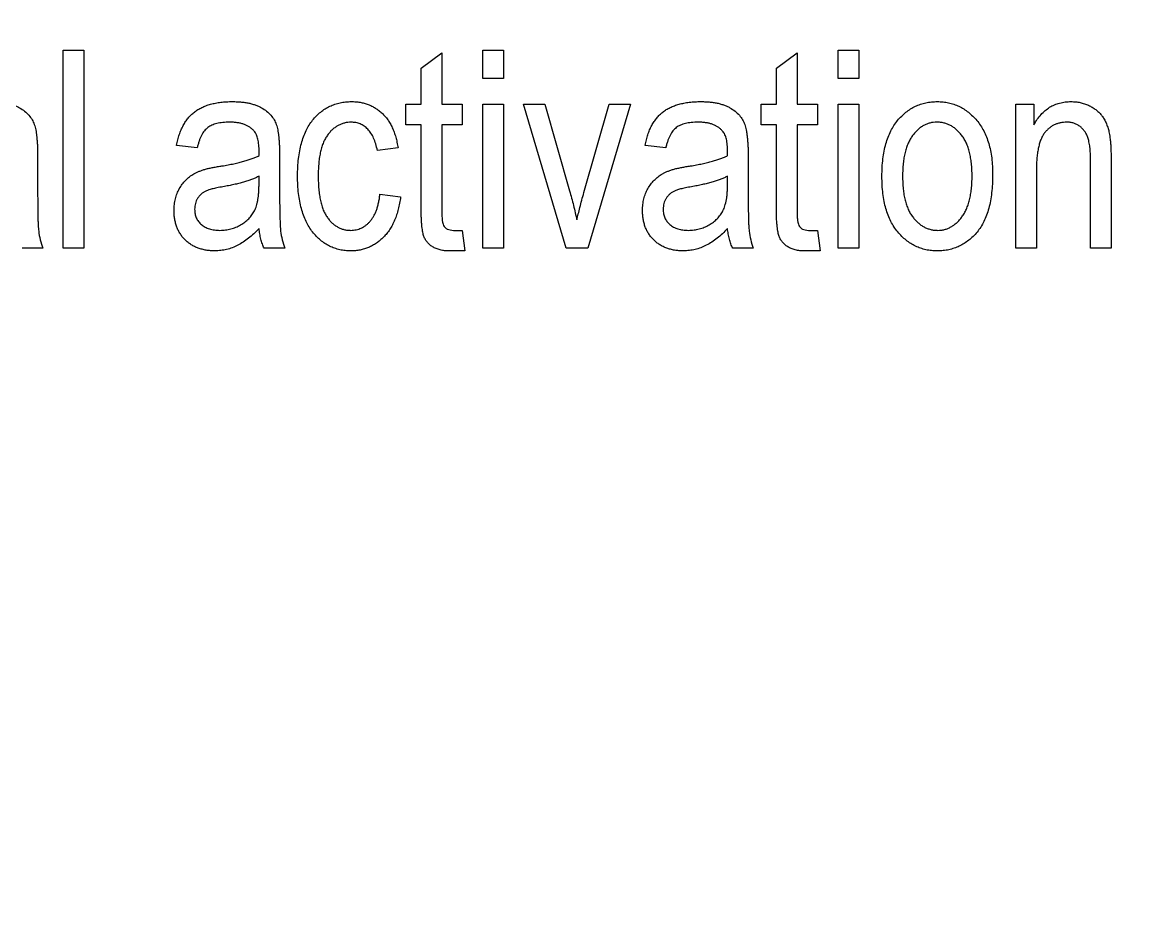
# Model space of a CAD drawing. Header units: millimetres. Extents: x -34 to 34, y -34 to 34.
# Drawn here: x 16.08 to 26.14, y -17.59 to -9.38 of the extents above; entities that cross this region are included whole.
import ezdxf

# ---------------------------------------------------------------- set-up
doc = ezdxf.new("R2010")
doc.units = ezdxf.units.MM

msp = doc.modelspace()

# ---------------------------------------------------------------- linework, layer by layer
at = {"color": 7, "linetype": 'Continuous', "lineweight": 25}
for p, q in [((16.457, -11.431), (16.457, -9.633)), ((16.457, -9.633), (16.644, -9.633)), ((16.644, -9.633), (16.644, -11.431)), ((20.263, -9.89), (20.263, -9.633)), ((20.263, -9.633), (20.45, -9.633)), ((20.45, -9.633), (20.45, -9.89)), ((23.485, -9.89), (23.485, -9.633)), ((23.485, -9.633), (23.672, -9.633)), ((23.672, -9.633), (23.672, -9.89)), ((19.703, -9.797), (19.889, -9.657)), ((19.889, -9.657), (19.889, -10.123)), ((22.925, -9.797), (23.112, -9.657)), ((23.112, -9.657), (23.112, -10.123)), ((19.703, -10.123), (19.703, -9.797)), ((22.925, -10.123), (22.925, -9.797)), ((20.45, -9.89), (20.263, -9.89)), ((23.672, -9.89), (23.485, -9.89)), ((19.563, -10.31), (19.563, -10.123)), ((19.563, -10.123), (19.703, -10.123)), ((19.889, -10.123), (20.076, -10.123)), ((20.076, -10.123), (20.076, -10.31)), ((20.263, -11.431), (20.263, -10.123)), ((20.263, -10.123), (20.45, -10.123)), ((20.45, -10.123), (20.45, -11.431)), ((20.63, -10.123), (20.823, -10.123)), ((21.018, -11.431), (20.63, -10.123)), ((20.823, -10.123), (21.048, -10.91)), ((21.179, -10.925), (21.407, -10.123)), ((21.6, -10.123), (21.213, -11.431)), ((21.407, -10.123), (21.6, -10.123)), ((22.785, -10.123), (22.925, -10.123)), ((22.785, -10.31), (22.785, -10.123)), ((23.112, -10.123), (23.298, -10.123)), ((23.298, -10.123), (23.298, -10.31)), ((23.485, -11.431), (23.485, -10.123)), ((23.485, -10.123), (23.672, -10.123)), ((23.672, -10.123), (23.672, -11.431)), ((25.096, -11.431), (25.096, -10.123)), ((25.096, -10.123), (25.26, -10.123)), ((25.26, -10.123), (25.26, -10.31)), ((19.703, -10.31), (19.563, -10.31)), ((19.703, -11.057), (19.703, -10.31)), ((20.076, -10.31), (19.889, -10.31)), ((19.889, -10.31), (19.889, -11.084)), ((22.925, -10.31), (22.785, -10.31)), ((22.925, -11.057), (22.925, -10.31)), ((23.298, -10.31), (23.112, -10.31)), ((23.112, -10.31), (23.112, -11.084)), ((17.671, -10.52), (17.485, -10.497)), ((18.232, -10.59), (18.232, -10.537)), ((19.493, -10.52), (19.306, -10.544)), ((21.921, -10.52), (21.734, -10.497)), ((22.481, -10.59), (22.481, -10.537)), ((16.224, -10.592), (16.224, -10.886)), ((18.419, -10.592), (18.419, -10.886)), ((22.668, -10.592), (22.668, -10.886)), ((25.773, -11.431), (25.773, -10.636)), ((25.96, -10.631), (25.96, -11.431)), ((25.283, -10.717), (25.283, -11.431)), ((18.232, -10.855), (18.232, -10.777)), ((22.481, -10.855), (22.481, -10.777)), ((19.329, -10.941), (19.516, -10.964)), ((19.995, -11.268), (20.076, -11.268)), ((20.076, -11.268), (20.1, -11.454)), ((23.217, -11.268), (23.298, -11.268)), ((23.298, -11.268), (23.322, -11.454)), ((16.27, -11.431), (16.084, -11.431)), ((16.644, -11.431), (16.457, -11.431)), ((18.465, -11.431), (18.278, -11.431)), ((20.1, -11.454), (19.961, -11.454)), ((20.45, -11.431), (20.263, -11.431)), ((21.213, -11.431), (21.018, -11.431)), ((22.715, -11.431), (22.528, -11.431)), ((23.322, -11.454), (23.183, -11.454)), ((23.672, -11.431), (23.485, -11.431)), ((25.283, -11.431), (25.096, -11.431)), ((25.96, -11.431), (25.773, -11.431))]:
    msp.add_line(p, q, dxfattribs=at)
at = {"color": 7, "linetype": 'Continuous'}
msp.add_circle((0, 0), 34, dxfattribs=at)
at = {"color": 7, "linetype": 'Continuous', "lineweight": 25}
for points, knots in [([(15.797, -10.1), (15.811, -10.1), (15.838, -10.101), (15.879, -10.104), (15.917, -10.108), (15.952, -10.115), (15.985, -10.125), (16.017, -10.135), (16.045, -10.148), (16.079, -10.167), (16.116, -10.195), (16.154, -10.232), (16.181, -10.274), (16.196, -10.312), (16.204, -10.345), (16.21, -10.372), (16.214, -10.402), (16.217, -10.435), (16.22, -10.471), (16.223, -10.508), (16.224, -10.549), (16.224, -10.577), (16.224, -10.592)], [0, 0, 0, 0, 0.055824, 0.1084294, 0.1584204, 0.2055658, 0.2505784, 0.2934156, 0.3341931, 0.3732989, 0.4469443, 0.5150761, 0.5788423, 0.6419937, 0.6749634, 0.7114447, 0.7509729, 0.7941645, 0.8405878, 0.8902753, 0.9432384, 1, 1, 1, 1]), ([(17.485, -10.497), (17.488, -10.48), (17.495, -10.448), (17.508, -10.401), (17.525, -10.358), (17.544, -10.318), (17.565, -10.282), (17.589, -10.249), (17.616, -10.22), (17.645, -10.194), (17.677, -10.172), (17.712, -10.153), (17.751, -10.137), (17.793, -10.123), (17.838, -10.113), (17.886, -10.105), (17.938, -10.101), (17.973, -10.1), (17.991, -10.1)], [0, 0, 0, 0, 0.071672, 0.139658, 0.204097, 0.265719, 0.323825, 0.380059, 0.434943, 0.488801, 0.543017, 0.599418, 0.657508, 0.718663, 0.78303, 0.85123, 0.923435, 1, 1, 1, 1]), ([(17.991, -10.1), (18.006, -10.1), (18.033, -10.101), (18.074, -10.104), (18.111, -10.108), (18.147, -10.115), (18.18, -10.125), (18.211, -10.135), (18.24, -10.148), (18.274, -10.167), (18.311, -10.195), (18.348, -10.232), (18.376, -10.274), (18.391, -10.312), (18.399, -10.345), (18.404, -10.372), (18.409, -10.402), (18.412, -10.435), (18.415, -10.471), (18.417, -10.508), (18.418, -10.549), (18.418, -10.577), (18.419, -10.592)], [0, 0, 0, 0, 0.055824, 0.108429, 0.15842, 0.205566, 0.250578, 0.293416, 0.334193, 0.373299, 0.446944, 0.515076, 0.578842, 0.641994, 0.674963, 0.711445, 0.750973, 0.794165, 0.840588, 0.890275, 0.943238, 1, 1, 1, 1]), ([(18.582, -10.776), (18.582, -10.749), (18.583, -10.696), (18.589, -10.619), (18.6, -10.548), (18.615, -10.481), (18.634, -10.42), (18.657, -10.364), (18.685, -10.314), (18.717, -10.269), (18.753, -10.229), (18.79, -10.195), (18.831, -10.165), (18.874, -10.142), (18.919, -10.123), (18.967, -10.11), (19.017, -10.101), (19.052, -10.101), (19.069, -10.1)], [0, 0, 0, 0, 0.0875147, 0.1694331, 0.2461442, 0.3183028, 0.38631, 0.4504351, 0.5113503, 0.5701541, 0.6268866, 0.6811052, 0.7337621, 0.7858024, 0.8379342, 0.8903826, 0.9443328, 1, 1, 1, 1]), ([(19.069, -10.1), (19.083, -10.1), (19.109, -10.101), (19.148, -10.106), (19.186, -10.114), (19.221, -10.126), (19.255, -10.14), (19.288, -10.159), (19.319, -10.18), (19.348, -10.205), (19.375, -10.233), (19.4, -10.264), (19.422, -10.299), (19.441, -10.337), (19.458, -10.378), (19.473, -10.422), (19.484, -10.47), (19.49, -10.503), (19.493, -10.52)], [0, 0, 0, 0, 0.061523, 0.121295, 0.179092, 0.235668, 0.291744, 0.348287, 0.404828, 0.462985, 0.52174, 0.582467, 0.644236, 0.708891, 0.775956, 0.847071, 0.921227, 1, 1, 1, 1]), ([(21.734, -10.497), (21.738, -10.48), (21.745, -10.448), (21.758, -10.401), (21.774, -10.358), (21.793, -10.318), (21.815, -10.282), (21.838, -10.249), (21.865, -10.22), (21.894, -10.194), (21.926, -10.172), (21.962, -10.153), (22, -10.137), (22.042, -10.123), (22.087, -10.113), (22.135, -10.105), (22.187, -10.101), (22.222, -10.1), (22.241, -10.1)], [0, 0, 0, 0, 0.071672, 0.139658, 0.204097, 0.265719, 0.323825, 0.380059, 0.434943, 0.488801, 0.543017, 0.599418, 0.657508, 0.718663, 0.78303, 0.85123, 0.923435, 1, 1, 1, 1]), ([(22.241, -10.1), (22.255, -10.1), (22.283, -10.101), (22.323, -10.104), (22.361, -10.108), (22.396, -10.115), (22.43, -10.125), (22.461, -10.135), (22.489, -10.148), (22.523, -10.167), (22.56, -10.195), (22.598, -10.232), (22.625, -10.274), (22.64, -10.312), (22.648, -10.345), (22.654, -10.372), (22.658, -10.402), (22.662, -10.435), (22.664, -10.471), (22.667, -10.508), (22.668, -10.549), (22.668, -10.577), (22.668, -10.592)], [0, 0, 0, 0, 0.055824, 0.108429, 0.15842, 0.205566, 0.250578, 0.293416, 0.334193, 0.373299, 0.446944, 0.515076, 0.578842, 0.641994, 0.674963, 0.711445, 0.750973, 0.794165, 0.840588, 0.890275, 0.943238, 1, 1, 1, 1]), ([(23.882, -10.777), (23.882, -10.75), (23.883, -10.697), (23.89, -10.621), (23.901, -10.55), (23.916, -10.484), (23.936, -10.423), (23.961, -10.367), (23.99, -10.316), (24.023, -10.271), (24.06, -10.231), (24.099, -10.196), (24.141, -10.166), (24.185, -10.142), (24.231, -10.123), (24.28, -10.11), (24.331, -10.101), (24.366, -10.101), (24.384, -10.1)], [0, 0, 0, 0, 0.085788, 0.16646, 0.242011, 0.313466, 0.380716, 0.444949, 0.506099, 0.565248, 0.622677, 0.677703, 0.73126, 0.783927, 0.836201, 0.88929, 0.943789, 1, 1, 1, 1]), ([(24.384, -10.1), (24.402, -10.101), (24.436, -10.101), (24.487, -10.11), (24.535, -10.123), (24.581, -10.142), (24.625, -10.166), (24.667, -10.196), (24.706, -10.231), (24.743, -10.271), (24.777, -10.316), (24.806, -10.366), (24.831, -10.421), (24.851, -10.48), (24.867, -10.544), (24.878, -10.613), (24.885, -10.687), (24.886, -10.738), (24.886, -10.764)], [0, 0, 0, 0, 0.056299, 0.110484, 0.164018, 0.2171, 0.270239, 0.324625, 0.380501, 0.439083, 0.499299, 0.561252, 0.625211, 0.69239, 0.762761, 0.837168, 0.916399, 1, 1, 1, 1]), ([(25.26, -10.31), (25.27, -10.293), (25.289, -10.261), (25.323, -10.218), (25.361, -10.181), (25.402, -10.151), (25.446, -10.128), (25.494, -10.112), (25.544, -10.102), (25.579, -10.101), (25.597, -10.1)], [0, 0, 0, 0, 0.1396002, 0.2696963, 0.3940514, 0.5136611, 0.6316347, 0.7502744, 0.8726736, 1, 1, 1, 1]), ([(25.597, -10.1), (25.611, -10.101), (25.639, -10.101), (25.679, -10.108), (25.718, -10.118), (25.755, -10.133), (25.789, -10.151), (25.821, -10.172), (25.848, -10.196), (25.873, -10.222), (25.893, -10.252), (25.912, -10.285), (25.927, -10.323), (25.937, -10.357), (25.944, -10.388), (25.948, -10.414), (25.952, -10.443), (25.955, -10.475), (25.958, -10.51), (25.959, -10.547), (25.96, -10.588), (25.96, -10.616), (25.96, -10.631)], [0, 0, 0, 0, 0.057076, 0.112243, 0.166711, 0.220738, 0.273946, 0.324397, 0.373587, 0.421633, 0.470319, 0.521782, 0.576728, 0.63569, 0.667677, 0.703855, 0.743388, 0.787184, 0.834397, 0.885486, 0.941017, 1, 1, 1, 1]), ([(17.965, -10.287), (17.944, -10.287), (17.906, -10.288), (17.851, -10.298), (17.805, -10.312), (17.773, -10.331), (17.751, -10.35), (17.736, -10.366), (17.723, -10.385), (17.71, -10.407), (17.698, -10.431), (17.688, -10.459), (17.679, -10.488), (17.674, -10.51), (17.671, -10.52)], [0, 0, 0, 0, 0.148259, 0.277447, 0.392322, 0.49422, 0.543638, 0.596671, 0.652267, 0.711588, 0.776271, 0.845196, 0.920134, 1, 1, 1, 1]), ([(18.182, -10.361), (18.176, -10.355), (18.163, -10.343), (18.142, -10.328), (18.118, -10.315), (18.092, -10.305), (18.064, -10.296), (18.033, -10.291), (18, -10.287), (17.977, -10.287), (17.965, -10.287)], [0, 0, 0, 0, 0.107542, 0.217679, 0.332152, 0.451075, 0.575251, 0.707563, 0.849518, 1, 1, 1, 1]), ([(19.069, -10.287), (19.059, -10.287), (19.038, -10.288), (19.007, -10.294), (18.978, -10.303), (18.95, -10.316), (18.924, -10.332), (18.899, -10.352), (18.875, -10.376), (18.853, -10.404), (18.833, -10.435), (18.816, -10.47), (18.801, -10.51), (18.79, -10.555), (18.78, -10.603), (18.774, -10.656), (18.77, -10.713), (18.769, -10.752), (18.769, -10.773)], [0, 0, 0, 0, 0.0497249, 0.0978526, 0.1456783, 0.1929046, 0.2413526, 0.2909003, 0.3433529, 0.3981581, 0.4559278, 0.5174319, 0.5838827, 0.6553, 0.7320675, 0.8148746, 0.9041106, 1, 1, 1, 1]), ([(19.306, -10.544), (19.301, -10.523), (19.293, -10.485), (19.273, -10.432), (19.249, -10.387), (19.22, -10.351), (19.188, -10.322), (19.151, -10.302), (19.111, -10.289), (19.083, -10.288), (19.069, -10.287)], [0, 0, 0, 0, 0.163616, 0.309547, 0.441434, 0.56263, 0.675242, 0.78231, 0.889456, 1, 1, 1, 1]), ([(22.214, -10.287), (22.194, -10.287), (22.155, -10.288), (22.101, -10.298), (22.055, -10.312), (22.022, -10.331), (22, -10.35), (21.985, -10.366), (21.972, -10.385), (21.96, -10.407), (21.948, -10.431), (21.938, -10.459), (21.928, -10.488), (21.923, -10.51), (21.921, -10.52)], [0, 0, 0, 0, 0.148259, 0.277447, 0.392322, 0.49422, 0.543638, 0.596671, 0.652267, 0.711588, 0.776271, 0.845196, 0.920134, 1, 1, 1, 1]), ([(22.431, -10.361), (22.425, -10.355), (22.413, -10.343), (22.391, -10.328), (22.368, -10.315), (22.342, -10.305), (22.313, -10.296), (22.282, -10.291), (22.249, -10.287), (22.226, -10.287), (22.214, -10.287)], [0, 0, 0, 0, 0.1075417, 0.2176791, 0.332152, 0.4510753, 0.5752506, 0.7075628, 0.8495183, 1, 1, 1, 1]), ([(24.379, -10.287), (24.369, -10.287), (24.348, -10.288), (24.317, -10.294), (24.288, -10.304), (24.259, -10.317), (24.232, -10.334), (24.207, -10.355), (24.182, -10.38), (24.159, -10.409), (24.138, -10.441), (24.119, -10.478), (24.103, -10.518), (24.091, -10.562), (24.081, -10.61), (24.074, -10.662), (24.07, -10.718), (24.069, -10.757), (24.069, -10.777)], [0, 0, 0, 0, 0.049208, 0.096939, 0.14444, 0.192437, 0.241939, 0.293272, 0.347178, 0.404151, 0.464138, 0.527023, 0.593715, 0.664842, 0.74037, 0.821268, 0.90793, 1, 1, 1, 1]), ([(24.699, -10.777), (24.699, -10.757), (24.699, -10.718), (24.694, -10.662), (24.687, -10.61), (24.677, -10.562), (24.665, -10.518), (24.648, -10.477), (24.63, -10.441), (24.608, -10.408), (24.584, -10.38), (24.559, -10.355), (24.533, -10.334), (24.505, -10.317), (24.475, -10.303), (24.445, -10.294), (24.412, -10.288), (24.39, -10.287), (24.379, -10.287)], [0, 0, 0, 0, 0.091482, 0.177065, 0.256957, 0.332205, 0.401911, 0.467978, 0.530577, 0.589659, 0.646279, 0.700302, 0.751512, 0.801343, 0.850264, 0.899299, 0.949177, 1, 1, 1, 1]), ([(25.558, -10.287), (25.548, -10.287), (25.528, -10.288), (25.499, -10.293), (25.471, -10.3), (25.445, -10.311), (25.42, -10.324), (25.398, -10.341), (25.376, -10.361), (25.357, -10.384), (25.339, -10.411), (25.324, -10.442), (25.311, -10.478), (25.301, -10.517), (25.293, -10.561), (25.287, -10.609), (25.283, -10.662), (25.283, -10.698), (25.283, -10.717)], [0, 0, 0, 0, 0.053032, 0.104144, 0.15326, 0.201625, 0.249892, 0.298577, 0.348552, 0.40047, 0.45504, 0.51483, 0.579268, 0.649788, 0.726724, 0.810576, 0.901604, 1, 1, 1, 1]), ([(25.773, -10.636), (25.773, -10.614), (25.773, -10.572), (25.769, -10.515), (25.761, -10.467), (25.751, -10.427), (25.737, -10.395), (25.72, -10.367), (25.699, -10.343), (25.676, -10.323), (25.649, -10.307), (25.621, -10.295), (25.59, -10.288), (25.569, -10.287), (25.558, -10.287)], [0, 0, 0, 0, 0.144217, 0.268382, 0.372345, 0.456741, 0.530103, 0.599047, 0.666277, 0.732998, 0.799118, 0.864162, 0.930883, 1, 1, 1, 1]), ([(18.232, -10.537), (18.232, -10.527), (18.232, -10.508), (18.229, -10.48), (18.225, -10.454), (18.22, -10.431), (18.212, -10.41), (18.204, -10.391), (18.194, -10.374), (18.186, -10.365), (18.182, -10.361)], [0, 0, 0, 0, 0.161267, 0.309516, 0.446865, 0.574548, 0.691884, 0.800555, 0.903503, 1, 1, 1, 1]), ([(22.481, -10.537), (22.481, -10.527), (22.481, -10.508), (22.478, -10.48), (22.475, -10.454), (22.469, -10.431), (22.462, -10.41), (22.454, -10.391), (22.444, -10.374), (22.435, -10.365), (22.431, -10.361)], [0, 0, 0, 0, 0.161267, 0.309516, 0.446865, 0.574548, 0.691884, 0.800555, 0.903503, 1, 1, 1, 1]), ([(17.896, -10.684), (17.915, -10.681), (17.95, -10.675), (18.002, -10.664), (18.05, -10.653), (18.093, -10.641), (18.134, -10.63), (18.17, -10.617), (18.202, -10.605), (18.222, -10.595), (18.232, -10.59)], [0, 0, 0, 0, 0.161132, 0.311379, 0.450631, 0.581265, 0.699834, 0.810076, 0.909893, 1, 1, 1, 1]), ([(22.146, -10.684), (22.164, -10.681), (22.2, -10.675), (22.251, -10.664), (22.299, -10.653), (22.343, -10.641), (22.383, -10.63), (22.419, -10.617), (22.452, -10.605), (22.472, -10.595), (22.481, -10.59)], [0, 0, 0, 0, 0.161132, 0.311379, 0.450631, 0.581265, 0.699834, 0.810076, 0.909893, 1, 1, 1, 1]), ([(17.461, -11.087), (17.462, -11.069), (17.463, -11.034), (17.472, -10.983), (17.487, -10.934), (17.508, -10.89), (17.535, -10.849), (17.566, -10.813), (17.602, -10.781), (17.635, -10.759), (17.665, -10.743), (17.69, -10.732), (17.718, -10.722), (17.748, -10.712), (17.781, -10.704), (17.817, -10.697), (17.856, -10.69), (17.882, -10.686), (17.896, -10.684)], [0, 0, 0, 0, 0.082234, 0.160067, 0.235715, 0.310162, 0.38384, 0.454974, 0.526416, 0.598714, 0.636677, 0.678142, 0.722779, 0.770713, 0.82244, 0.877675, 0.937024, 1, 1, 1, 1]), ([(21.711, -11.087), (21.711, -11.069), (21.712, -11.034), (21.722, -10.983), (21.736, -10.934), (21.758, -10.89), (21.784, -10.849), (21.815, -10.813), (21.851, -10.781), (21.884, -10.759), (21.914, -10.743), (21.939, -10.732), (21.967, -10.722), (21.997, -10.712), (22.031, -10.704), (22.066, -10.697), (22.105, -10.69), (22.132, -10.686), (22.146, -10.684)], [0, 0, 0, 0, 0.082234, 0.160067, 0.235715, 0.310162, 0.38384, 0.454974, 0.526416, 0.598714, 0.636677, 0.678142, 0.722779, 0.770713, 0.82244, 0.877675, 0.937024, 1, 1, 1, 1]), ([(17.878, -11.268), (17.895, -11.267), (17.928, -11.266), (17.976, -11.256), (18.022, -11.242), (18.065, -11.22), (18.104, -11.194), (18.139, -11.164), (18.168, -11.129), (18.188, -11.097), (18.201, -11.068), (18.209, -11.045), (18.216, -11.019), (18.222, -10.99), (18.226, -10.96), (18.23, -10.927), (18.231, -10.892), (18.232, -10.867), (18.232, -10.855)], [0, 0, 0, 0, 0.080989, 0.159694, 0.23733, 0.314925, 0.391527, 0.46509, 0.537554, 0.610123, 0.648415, 0.689106, 0.732481, 0.779017, 0.829093, 0.882471, 0.939203, 1, 1, 1, 1]), ([(18.232, -10.777), (18.222, -10.782), (18.203, -10.791), (18.172, -10.805), (18.138, -10.817), (18.1, -10.828), (18.059, -10.84), (18.015, -10.851), (17.968, -10.861), (17.935, -10.867), (17.918, -10.871)], [0, 0, 0, 0, 0.094992, 0.197636, 0.308786, 0.428717, 0.55824, 0.696859, 0.843641, 1, 1, 1, 1]), ([(19.064, -11.454), (19.047, -11.454), (19.013, -11.453), (18.964, -11.445), (18.917, -11.431), (18.872, -11.412), (18.829, -11.388), (18.789, -11.358), (18.752, -11.323), (18.716, -11.283), (18.685, -11.237), (18.657, -11.187), (18.634, -11.13), (18.615, -11.069), (18.6, -11.003), (18.589, -10.932), (18.583, -10.856), (18.582, -10.803), (18.582, -10.776)], [0, 0, 0, 0, 0.055072, 0.108431, 0.160408, 0.212143, 0.264207, 0.316952, 0.371879, 0.428834, 0.488245, 0.549703, 0.6144, 0.68226, 0.754657, 0.831564, 0.912976, 1, 1, 1, 1]), ([(18.769, -10.773), (18.769, -10.794), (18.77, -10.834), (18.773, -10.893), (18.78, -10.947), (18.789, -10.996), (18.8, -11.042), (18.814, -11.083), (18.831, -11.119), (18.851, -11.151), (18.872, -11.178), (18.895, -11.202), (18.92, -11.222), (18.946, -11.239), (18.973, -11.252), (19.002, -11.261), (19.033, -11.267), (19.053, -11.267), (19.064, -11.268)], [0, 0, 0, 0, 0.0978394, 0.1884791, 0.2727742, 0.3509562, 0.4233621, 0.4898819, 0.5516033, 0.6087193, 0.6626723, 0.7138523, 0.7624269, 0.8099537, 0.8567484, 0.9035978, 0.9507295, 1, 1, 1, 1]), ([(22.128, -11.268), (22.144, -11.267), (22.177, -11.266), (22.225, -11.256), (22.271, -11.242), (22.314, -11.22), (22.354, -11.194), (22.388, -11.164), (22.417, -11.129), (22.437, -11.097), (22.45, -11.068), (22.458, -11.045), (22.465, -11.019), (22.472, -10.99), (22.476, -10.96), (22.479, -10.927), (22.481, -10.892), (22.481, -10.867), (22.481, -10.855)], [0, 0, 0, 0, 0.080989, 0.159694, 0.23733, 0.314925, 0.391527, 0.46509, 0.537554, 0.610123, 0.648415, 0.689106, 0.732481, 0.779017, 0.829093, 0.882471, 0.939203, 1, 1, 1, 1]), ([(22.481, -10.777), (22.472, -10.782), (22.452, -10.791), (22.421, -10.805), (22.387, -10.817), (22.349, -10.828), (22.308, -10.84), (22.264, -10.851), (22.217, -10.861), (22.185, -10.867), (22.168, -10.871)], [0, 0, 0, 0, 0.094992, 0.197636, 0.308786, 0.428717, 0.55824, 0.696859, 0.843641, 1, 1, 1, 1]), ([(24.384, -11.454), (24.367, -11.454), (24.332, -11.453), (24.281, -11.445), (24.232, -11.431), (24.186, -11.412), (24.142, -11.388), (24.1, -11.358), (24.061, -11.323), (24.024, -11.283), (23.99, -11.238), (23.961, -11.187), (23.937, -11.131), (23.917, -11.07), (23.901, -11.004), (23.89, -10.933), (23.883, -10.857), (23.882, -10.804), (23.882, -10.777)], [0, 0, 0, 0, 0.0555166, 0.1097085, 0.1624978, 0.2149871, 0.2677243, 0.3210391, 0.3766823, 0.4341879, 0.4936446, 0.5554023, 0.619368, 0.6871951, 0.7584593, 0.8340522, 0.9144817, 1, 1, 1, 1]), ([(24.069, -10.777), (24.069, -10.797), (24.07, -10.835), (24.074, -10.892), (24.081, -10.944), (24.091, -10.992), (24.104, -11.037), (24.12, -11.077), (24.138, -11.114), (24.16, -11.146), (24.184, -11.175), (24.209, -11.199), (24.235, -11.22), (24.263, -11.238), (24.293, -11.251), (24.324, -11.261), (24.356, -11.267), (24.378, -11.267), (24.389, -11.268)], [0, 0, 0, 0, 0.091829, 0.17777, 0.25803, 0.333106, 0.403186, 0.469619, 0.531579, 0.590989, 0.647479, 0.700989, 0.752082, 0.801798, 0.850607, 0.89953, 0.949294, 1, 1, 1, 1]), ([(24.886, -10.764), (24.886, -10.792), (24.885, -10.847), (24.878, -10.926), (24.867, -10.999), (24.852, -11.067), (24.832, -11.13), (24.808, -11.187), (24.779, -11.238), (24.746, -11.284), (24.709, -11.324), (24.67, -11.359), (24.628, -11.388), (24.584, -11.413), (24.537, -11.431), (24.489, -11.445), (24.437, -11.453), (24.402, -11.454), (24.384, -11.454)], [0, 0, 0, 0, 0.088003, 0.170193, 0.247313, 0.319619, 0.387372, 0.451254, 0.51221, 0.57084, 0.627211, 0.68147, 0.73428, 0.786212, 0.838108, 0.890456, 0.944195, 1, 1, 1, 1]), ([(24.389, -11.268), (24.399, -11.267), (24.42, -11.267), (24.45, -11.261), (24.48, -11.251), (24.508, -11.237), (24.535, -11.22), (24.561, -11.199), (24.585, -11.174), (24.609, -11.145), (24.63, -11.113), (24.649, -11.076), (24.664, -11.035), (24.677, -10.991), (24.687, -10.943), (24.694, -10.891), (24.699, -10.835), (24.699, -10.796), (24.699, -10.777)], [0, 0, 0, 0, 0.048586, 0.09626, 0.143167, 0.191349, 0.240317, 0.291669, 0.34551, 0.402853, 0.463077, 0.526389, 0.593526, 0.664568, 0.740121, 0.821482, 0.90804, 1, 1, 1, 1]), ([(16.224, -10.886), (16.224, -10.91), (16.224, -10.957), (16.225, -11.023), (16.225, -11.083), (16.226, -11.135), (16.227, -11.18), (16.229, -11.218), (16.231, -11.249), (16.235, -11.294), (16.246, -11.354), (16.262, -11.405), (16.27, -11.431)], [0, 0, 0, 0, 0.133924, 0.254596, 0.362671, 0.4575, 0.539735, 0.608765, 0.664555, 0.707833, 0.854007, 1, 1, 1, 1]), ([(17.918, -10.871), (17.9, -10.874), (17.865, -10.879), (17.818, -10.889), (17.781, -10.899), (17.751, -10.911), (17.727, -10.924), (17.706, -10.94), (17.689, -10.958), (17.674, -10.978), (17.662, -11.001), (17.654, -11.025), (17.649, -11.05), (17.648, -11.068), (17.648, -11.077)], [0, 0, 0, 0, 0.14934, 0.275223, 0.379381, 0.460149, 0.528661, 0.595254, 0.661259, 0.727482, 0.793768, 0.860117, 0.928629, 1, 1, 1, 1]), ([(18.419, -10.886), (18.418, -10.91), (18.418, -10.957), (18.419, -11.023), (18.42, -11.083), (18.421, -11.135), (18.422, -11.18), (18.424, -11.218), (18.425, -11.249), (18.43, -11.294), (18.441, -11.354), (18.457, -11.405), (18.465, -11.431)], [0, 0, 0, 0, 0.133924, 0.254596, 0.362671, 0.4575, 0.539735, 0.608765, 0.664555, 0.707833, 0.854007, 1, 1, 1, 1]), ([(19.064, -11.268), (19.072, -11.267), (19.089, -11.267), (19.113, -11.263), (19.136, -11.257), (19.159, -11.248), (19.18, -11.237), (19.2, -11.223), (19.22, -11.207), (19.238, -11.188), (19.255, -11.167), (19.271, -11.143), (19.285, -11.115), (19.297, -11.086), (19.308, -11.054), (19.316, -11.018), (19.324, -10.98), (19.327, -10.954), (19.329, -10.941)], [0, 0, 0, 0, 0.053426, 0.1059449, 0.1579213, 0.2093736, 0.2606278, 0.3130998, 0.3671677, 0.4237795, 0.4823752, 0.5442043, 0.6094985, 0.6784503, 0.7511767, 0.8288474, 0.9119742, 1, 1, 1, 1]), ([(21.048, -10.91), (21.061, -10.954), (21.085, -11.041), (21.105, -11.13), (21.115, -11.174)], [0, 0, 0, 0, 0.504245, 1, 1, 1, 1]), ([(21.115, -11.174), (21.119, -11.156), (21.128, -11.118), (21.143, -11.058), (21.16, -10.993), (21.172, -10.948), (21.179, -10.925)], [0, 0, 0, 0, 0.217887, 0.457027, 0.717832, 1, 1, 1, 1]), ([(22.168, -10.871), (22.149, -10.874), (22.115, -10.879), (22.068, -10.889), (22.03, -10.899), (22, -10.911), (21.976, -10.924), (21.956, -10.94), (21.938, -10.958), (21.924, -10.978), (21.912, -11.001), (21.903, -11.025), (21.899, -11.05), (21.898, -11.068), (21.897, -11.077)], [0, 0, 0, 0, 0.14934, 0.275223, 0.379381, 0.460149, 0.528661, 0.595254, 0.661259, 0.727482, 0.793768, 0.860117, 0.928629, 1, 1, 1, 1]), ([(22.668, -10.886), (22.668, -10.91), (22.668, -10.957), (22.669, -11.023), (22.669, -11.083), (22.671, -11.135), (22.671, -11.18), (22.673, -11.218), (22.675, -11.249), (22.679, -11.294), (22.69, -11.354), (22.706, -11.405), (22.715, -11.431)], [0, 0, 0, 0, 0.133924, 0.254596, 0.362671, 0.4575, 0.539735, 0.608765, 0.664555, 0.707833, 0.854007, 1, 1, 1, 1]), ([(19.516, -10.964), (19.513, -10.983), (19.508, -11.021), (19.495, -11.076), (19.481, -11.127), (19.463, -11.174), (19.442, -11.218), (19.419, -11.259), (19.392, -11.296), (19.362, -11.329), (19.331, -11.359), (19.297, -11.384), (19.262, -11.406), (19.226, -11.424), (19.188, -11.438), (19.148, -11.447), (19.107, -11.454), (19.079, -11.454), (19.064, -11.454)], [0, 0, 0, 0, 0.079902, 0.155663, 0.228083, 0.296587, 0.362986, 0.426164, 0.488029, 0.548508, 0.607519, 0.664212, 0.720412, 0.775031, 0.829998, 0.885627, 0.941864, 1, 1, 1, 1]), ([(19.961, -11.454), (19.946, -11.454), (19.917, -11.454), (19.875, -11.446), (19.838, -11.435), (19.806, -11.418), (19.778, -11.398), (19.755, -11.374), (19.737, -11.346), (19.726, -11.32), (19.719, -11.296), (19.715, -11.273), (19.711, -11.247), (19.708, -11.217), (19.705, -11.182), (19.704, -11.144), (19.703, -11.102), (19.703, -11.073), (19.703, -11.057)], [0, 0, 0, 0, 0.082978, 0.158466, 0.227964, 0.292396, 0.353441, 0.412531, 0.471462, 0.531841, 0.565997, 0.606892, 0.654804, 0.709656, 0.771661, 0.840124, 0.916455, 1, 1, 1, 1]), ([(23.183, -11.454), (23.168, -11.454), (23.139, -11.454), (23.097, -11.446), (23.06, -11.435), (23.028, -11.418), (23, -11.398), (22.977, -11.374), (22.959, -11.346), (22.948, -11.32), (22.941, -11.296), (22.937, -11.273), (22.933, -11.247), (22.93, -11.217), (22.927, -11.182), (22.926, -11.144), (22.925, -11.102), (22.925, -11.073), (22.925, -11.057)], [0, 0, 0, 0, 0.082978, 0.158466, 0.227964, 0.292396, 0.353441, 0.412531, 0.471462, 0.531841, 0.565997, 0.606892, 0.654804, 0.709656, 0.771661, 0.840124, 0.916455, 1, 1, 1, 1]), ([(17.833, -11.454), (17.819, -11.454), (17.792, -11.454), (17.753, -11.449), (17.716, -11.441), (17.681, -11.43), (17.648, -11.416), (17.617, -11.399), (17.588, -11.379), (17.562, -11.356), (17.538, -11.33), (17.518, -11.301), (17.5, -11.271), (17.486, -11.238), (17.475, -11.204), (17.467, -11.167), (17.462, -11.128), (17.462, -11.101), (17.461, -11.087)], [0, 0, 0, 0, 0.069938, 0.136607, 0.20102, 0.262641, 0.323067, 0.382603, 0.441637, 0.501221, 0.560761, 0.619651, 0.678956, 0.739059, 0.800679, 0.864011, 0.930681, 1, 1, 1, 1]), ([(17.648, -11.077), (17.649, -11.091), (17.65, -11.118), (17.662, -11.155), (17.681, -11.189), (17.709, -11.217), (17.742, -11.24), (17.783, -11.256), (17.829, -11.266), (17.861, -11.267), (17.878, -11.268)], [0, 0, 0, 0, 0.122874, 0.236599, 0.349183, 0.464109, 0.584274, 0.71059, 0.848047, 1, 1, 1, 1]), ([(19.889, -11.084), (19.89, -11.101), (19.89, -11.13), (19.893, -11.17), (19.897, -11.2), (19.903, -11.216), (19.906, -11.223)], [0, 0, 0, 0, 0.349051, 0.631075, 0.845143, 1, 1, 1, 1]), ([(22.082, -11.454), (22.068, -11.454), (22.041, -11.454), (22.002, -11.449), (21.965, -11.441), (21.93, -11.43), (21.897, -11.416), (21.866, -11.399), (21.837, -11.379), (21.811, -11.356), (21.788, -11.33), (21.767, -11.301), (21.749, -11.271), (21.735, -11.238), (21.724, -11.204), (21.716, -11.167), (21.711, -11.128), (21.711, -11.101), (21.711, -11.087)], [0, 0, 0, 0, 0.069938, 0.136607, 0.20102, 0.262641, 0.323067, 0.382603, 0.441637, 0.501221, 0.560761, 0.619651, 0.678956, 0.739059, 0.800679, 0.864011, 0.930681, 1, 1, 1, 1]), ([(21.897, -11.077), (21.898, -11.091), (21.899, -11.118), (21.912, -11.155), (21.931, -11.189), (21.958, -11.217), (21.992, -11.24), (22.032, -11.256), (22.078, -11.266), (22.111, -11.267), (22.128, -11.268)], [0, 0, 0, 0, 0.122874, 0.236599, 0.349183, 0.464109, 0.584274, 0.71059, 0.848047, 1, 1, 1, 1]), ([(23.112, -11.084), (23.112, -11.101), (23.112, -11.13), (23.115, -11.17), (23.119, -11.2), (23.125, -11.216), (23.128, -11.223)], [0, 0, 0, 0, 0.349051, 0.631075, 0.845143, 1, 1, 1, 1]), ([(18.232, -11.251), (18.216, -11.267), (18.187, -11.298), (18.139, -11.34), (18.09, -11.375), (18.041, -11.404), (17.99, -11.426), (17.939, -11.443), (17.886, -11.452), (17.85, -11.454), (17.833, -11.454)], [0, 0, 0, 0, 0.144192, 0.280329, 0.40997, 0.534278, 0.653528, 0.769514, 0.884388, 1, 1, 1, 1]), ([(18.278, -11.431), (18.273, -11.418), (18.261, -11.391), (18.248, -11.347), (18.238, -11.3), (18.234, -11.268), (18.232, -11.251)], [0, 0, 0, 0, 0.230051, 0.470725, 0.728244, 1, 1, 1, 1]), ([(19.906, -11.223), (19.91, -11.23), (19.919, -11.243), (19.94, -11.258), (19.966, -11.266), (19.985, -11.267), (19.995, -11.268)], [0, 0, 0, 0, 0.23382, 0.463567, 0.713334, 1, 1, 1, 1]), ([(22.481, -11.251), (22.466, -11.267), (22.436, -11.298), (22.388, -11.34), (22.34, -11.375), (22.29, -11.404), (22.239, -11.426), (22.188, -11.443), (22.135, -11.452), (22.1, -11.454), (22.082, -11.454)], [0, 0, 0, 0, 0.144192, 0.280329, 0.40997, 0.534278, 0.653528, 0.769514, 0.884388, 1, 1, 1, 1]), ([(22.528, -11.431), (22.522, -11.418), (22.51, -11.391), (22.498, -11.347), (22.487, -11.3), (22.483, -11.268), (22.481, -11.251)], [0, 0, 0, 0, 0.230051, 0.470725, 0.728244, 1, 1, 1, 1]), ([(23.128, -11.223), (23.132, -11.23), (23.141, -11.243), (23.162, -11.258), (23.188, -11.266), (23.207, -11.267), (23.217, -11.268)], [0, 0, 0, 0, 0.23382, 0.463567, 0.713334, 1, 1, 1, 1])]:
    msp.add_open_spline(points, degree=3, knots=knots, dxfattribs=at)

doc.saveas('drawing.dxf')
